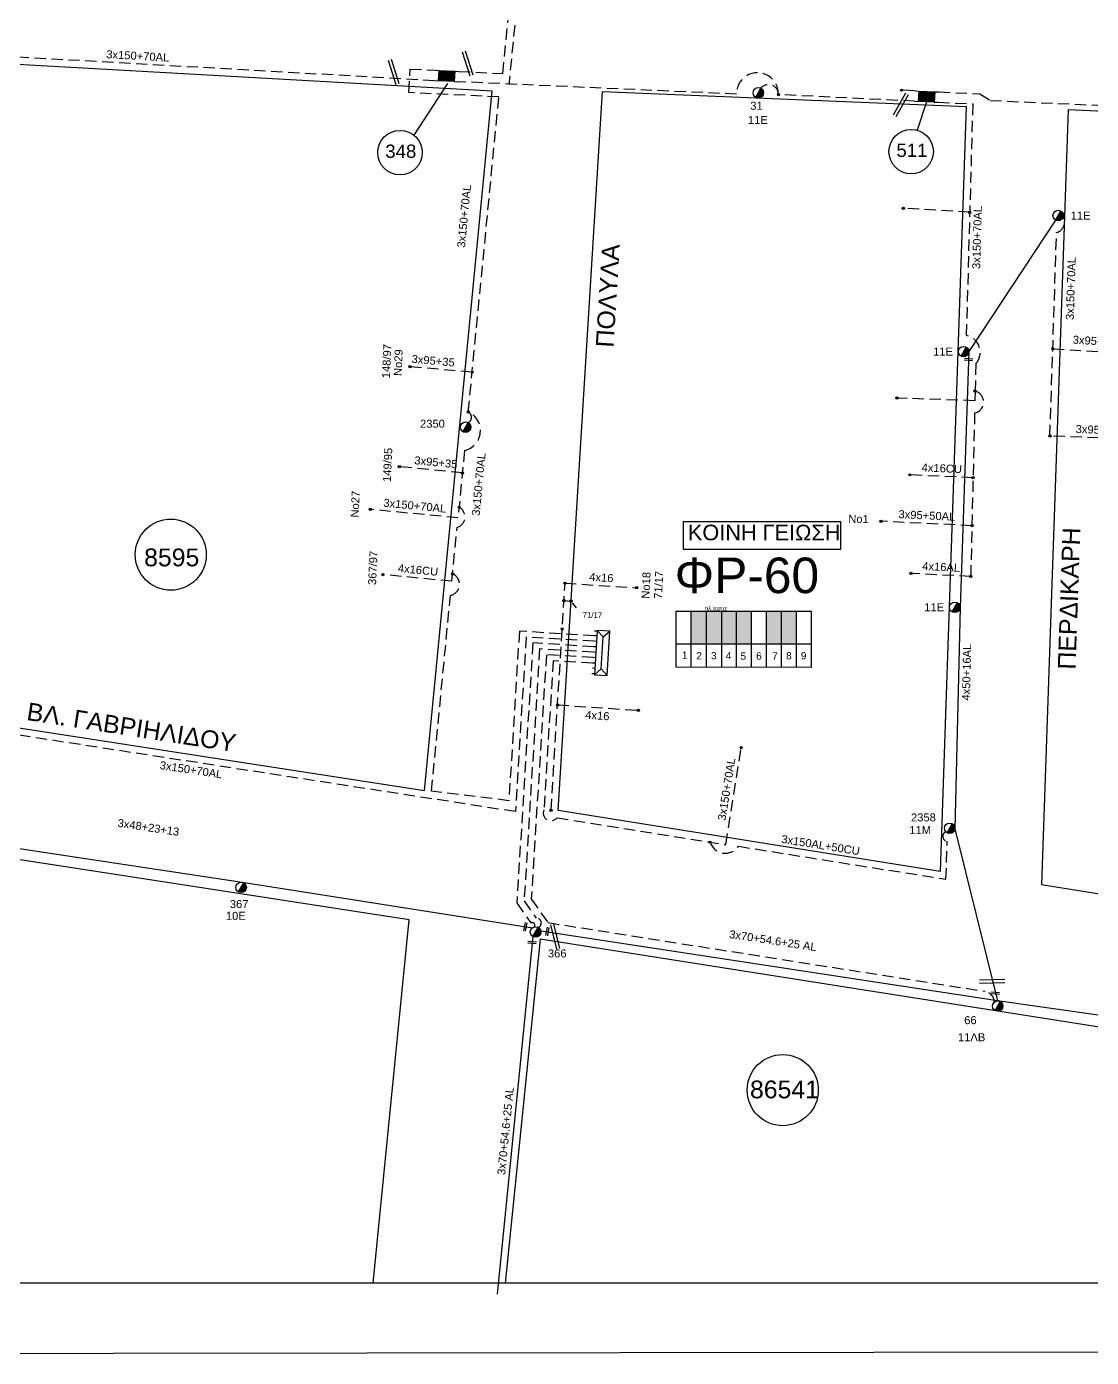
# Model space of a CAD drawing. Header units: millimetres. Extents: x 2910 to 3994, y 712 to 1224.
# Drawn here: x 3242.7 to 3362.5, y 712.8 to 862.5 of the extents above; entities that cross this region are included whole.
import ezdxf
from ezdxf.enums import TextEntityAlignment as Align

# ---------------------------------------------------------------- set-up
doc = ezdxf.new("R2010")
doc.units = ezdxf.units.MM
doc.linetypes.add('DASHED', pattern=[19.05, 12.7, -6.35])
for name, color, linetype in [('3x150+70AL', 7, 'Continuous'), ('3x150AL+50CU', 7, 'Continuous'), ('3x48+23+13_5', 7, 'Continuous'), ('3x70+54.6+25 AL', 7, 'Continuous'), ('3x95+35', 7, 'Continuous'), ('3x95+35CUXLPE', 7, 'Continuous'), ('3x95+50AL', 7, 'Continuous'), ('4x16', 7, 'Continuous'), ('4x16AL', 7, 'Continuous'), ('4x16CU', 7, 'Continuous'), ('4x50+16AL', 7, 'Continuous'), ('Link Box 4 Διευθύνσεων', 7, 'Continuous'), ('Pillar OTE', 7, 'Continuous'), ('text διευθύνσεων', 7, 'Continuous'), ('TEXT ΚΑΛΩΔΙΩΝ', 7, 'Continuous'), ('Άγνωστα', 7, 'Continuous'), ('Επιγραφές - Σχήματα', 7, 'Continuous'), ('Καλώδια ΧΤ   3x150AL+50CU', 7, 'Continuous'), ('Μηχανική τομή', 7, 'Continuous'), ('Στύλος ΦΜ', 7, 'Continuous'), ('Στύλος ΦΜ @ 1', 7, 'Continuous'), ('Συνδέσεις', 7, 'Continuous'), ('Τομή', 7, 'Continuous'), ('Υποσταθμός πόλεως', 7, 'Continuous'), ('Υπόβαθρο ΔΕΗ', 7, 'Continuous')]:
    doc.layers.add(name, color=color, linetype=linetype)
doc.styles.get("Standard").update_dxf_attribs({"font": 'arial.ttf'})
doc.linetypes.add('SYN_LINE', pattern='A,0.5,-0.0001,["/\\/\\/\\/",Standard,S=0.1,R=0,X=0,Y=-0.05],-0.25', length=0.7501)
doc.dimstyles.new('ISO-25', dxfattribs={"dimtxt": 2.5, "dimasz": 2.5, "dimexe": 1.25, "dimexo": 0.625, "dimtad": 1, "dimtxsty": 'Standard', "dimcen": 2.5, "dimadec": 0, "dimazin": 0, "dimtfac": 1, "dimtmove": 0, "dimatfit": 3, "dimfxl": 1, "dimarcsym": 0})

# ---------------------------------------------------------------- blocks, each defined once
blk = doc.blocks.new('ΥΠΟΣΤΑΘΜΟΣ ΠΟΛΕΩΣ 9 ΑΝΑΧΩΡΗΣΕΩΝ')
at = {"layer": 'Υποσταθμός πόλεως', "ltscale": 40}
for p, q in [((-9.63, -2.82), (-9.63, -4)), ((-7.12, -2.82), (-7.12, -4)), ((-4.84, -2.82), (-4.84, -4)), ((-2.36, -2.82), (-2.36, -4)), ((0.09, -2.82), (0.09, -4)), ((2.55, -2.82), (2.55, -4)), ((5.02, -2.82), (5.02, -4)), ((7.48, -2.82), (7.48, -4)), ((9.61, -2.82), (9.61, -4))]:
    blk.add_line(p, q, dxfattribs=at)
blk.add_lwpolyline([(-10.02, 2.82), (10.02, 2.82), (10.02, -2.82), (-10.02, -2.82)], close=True, dxfattribs=at)
for points in [[(-7.21, 0), (-10.02, 2.82)], [(-10.02, -2.82), (-7.21, 0)], [(-7.21, 0), (7.21, 0)], [(7.21, 0), (10.02, 2.82)], [(10.02, -2.82), (7.21, 0)]]:
    blk.add_lwpolyline(points, dxfattribs=at)
at = {"layer": 'Υποσταθμός πόλεως', "linetype": 'SYN_LINE', "ltscale": 40, "flags": 1}
for tag, p in [('ΜΕΤΑΣΧΗΜΑΤΙΣΜΟΣ', (10.79, 1.71)), ('ΙΣΧΥΣ', (10.77, -1.08)), ('ΑΡΙΘΜΟΣ', (10.89, -3.8))]:
    blk.add_attdef(tag, p, '', height=1.8, dxfattribs=at)
blk = doc.blocks.new('LINK BOX 4 ΑΝΑΧΩΡΗΣΕΩΝ')
at = {"layer": 'Link Box 4 Διευθύνσεων', "ltscale": 40}
blk.add_hatch(color=256, dxfattribs=at).paths.add_polyline_path([(-3.54, 0), (-3.54, -4.67), (3.54, -4.67), (3.54, 0)])
for p, q in [((-3.54, 0), (-5.33, 0)), ((5.33, 0), (3.54, 0)), ((-3.54, -4.67), (-5.33, -4.67)), ((5.33, -4.67), (3.54, -4.67))]:
    blk.add_line(p, q, dxfattribs=at)
blk.add_lwpolyline([(-3.54, -4.67), (-3.54, 0), (3.54, 0), (3.54, -4.67)], close=True, dxfattribs=at)
blk = doc.blocks.new('ΥΠΑΡΧΩΝ ΤΣΙΜΕΝΤΕΝΙΟΣ ΣΤΥΛΟΣ')
at = {"layer": 'Στύλος ΦΜ'}
blk.add_hatch(color=7, dxfattribs=at).paths.add_polyline_path([(-1.29, -2.28, 0.574793), (2.62, 0, 0.268822), (1.3, 2.27)])
at = {"layer": 'Στύλος ΦΜ', "color": 7}
blk.add_line((-1.29, -2.28), (1.3, 2.27), dxfattribs=at)
blk.add_circle((0, 0), 2.62, dxfattribs=at)
at = {"layer": 'Στύλος ΦΜ', "flags": 4}
for tag, p in [('ΤΥΠΟΣ', (-4.91, 3.03)), ('ΑΡΙΘΜΟΣ', (-4.68, 8.05))]:
    blk.add_attdef(tag, p, '', height=4, dxfattribs=at)
blk = doc.blocks.new('_ΣΥΝΔΕΣΗ')
at = {"layer": 'Συνδέσεις', "linetype": 'SYN_LINE', "ltscale": 40}
blk.add_hatch(color=256, dxfattribs=at).paths.add_polyline_path([(0.5, -0.01, 1), (-0.5, -0.01, 1)])
at = {"layer": 'Συνδέσεις'}
blk.add_circle((0, -0.01), 0.5, dxfattribs=at)
blk = doc.blocks.new('ΤΟΜΗ')
at = {"layer": 'Τομή', "ltscale": 40}
for p, q in [((-5.7, 0), (17.1, 0)), ((-5.7, -2.8), (17.1, -2.8))]:
    blk.add_line(p, q, dxfattribs=at)
blk = doc.blocks.new('ΜΗΧΑΝΙΚΗ ΤΟΜΗ')
at = {"layer": 'Μηχανική τομή', "ltscale": 40}
for p, q in [((-1.9, 0.8), (5.7, 0.8)), ((-1.9, -0.8), (5.7, -0.8))]:
    blk.add_line(p, q, dxfattribs=at)

msp = doc.modelspace()

# ---------------------------------------------------------------- hatches: boundary and pattern name
at = {"layer": 'Καλώδια ΧΤ   3x150AL+50CU', "lineweight": -3, "ltscale": 0.2}
h = msp.add_hatch(color=85, dxfattribs=at)
h.dxf.hatch_style = 1
h.paths.add_polyline_path([(3319.19, 796.71), (3317.47, 796.71), (3317.47, 793.03), (3319.19, 793.02)])
h = msp.add_hatch(color=2, dxfattribs=at)
h.dxf.hatch_style = 1
h.paths.add_polyline_path([(3319.19, 793.02), (3320.91, 793.02), (3320.91, 796.71), (3319.19, 796.71)])
h = msp.add_hatch(color=30, dxfattribs=at)
h.dxf.hatch_style = 1
h.paths.add_polyline_path([(3322.56, 796.71), (3320.91, 796.71), (3320.91, 793.02), (3322.56, 793.02)])
h = msp.add_hatch(color=173, dxfattribs=at)
h.dxf.hatch_style = 1
h.paths.add_polyline_path([(3322.56, 793.02), (3324.25, 793.02), (3324.25, 796.71), (3322.56, 796.71)])
h = msp.add_hatch(color=151, dxfattribs=at)
h.dxf.hatch_style = 1
h.paths.add_polyline_path([(3325.92, 793.02), (3327.62, 793.02), (3327.62, 796.71), (3325.92, 796.71)])
h = msp.add_hatch(color=6, dxfattribs=at)
h.dxf.hatch_style = 1
h.paths.add_polyline_path([(3327.59, 793.02), (3329.29, 793.02), (3329.29, 796.71), (3327.59, 796.71)])

# ---------------------------------------------------------------- linework, layer by layer
at = {"layer": '3x150+70AL', "color": 173, "linetype": 'DASHED', "lineweight": -3, "ltscale": 0.1}
msp.add_lwpolyline([(3291.32, 857.42), (3296.28, 857.19), (3298.04, 875.01), (3297.38, 894.38), (3298.09, 896.62), (3298, 902.22, 0.502277), (3297.6, 905.56, 1.280528)], format="xyb", dxfattribs=at)
at = {"layer": '3x150+70AL', "color": 62, "linetype": 'DASHED', "lineweight": -3, "ltscale": 0.1}
msp.add_lwpolyline([(3288.6, 856.38), (3218.92, 860.31), (3219.79, 874.52), (3213.41, 874.92), (3213.52, 877.54, -0.58106), (3213.56, 878.02, 0.58106)], format="xyb", dxfattribs=at)
at = {"layer": '3x150+70AL', "color": 5, "linetype": 'DASHED', "lineweight": -3, "ltscale": 0.1}
msp.add_lwpolyline([(3351.85, 873.45, -0.758258), (3350.91, 873.82), (3335.33, 874.44, -0.59233), (3331.37, 874.6), (3298.94, 875.9), (3296.96, 855.96)], format="xyb", dxfattribs=at)
at = {"layer": '3x150+70AL', "color": 151, "linetype": 'DASHED', "lineweight": -3, "ltscale": 0.1}
for points in [[(3292.38, 817.91, 0.611846), (3292.39, 819.11), (3295.84, 854.55), (3285.71, 855.04), (3285.84, 857.68), (3288.66, 857.55)], [(3292.39, 819.11, -0.723259), (3291.97, 814.78), (3291.24, 807.19)], [(3290.55, 800.06), (3291.13, 806.12, 0.674002), (3291.35, 808.4)]]:
    msp.add_lwpolyline(points, format="xyb", dxfattribs=at)
at = {"layer": '3x150+70AL', "color": 2, "linetype": 'DASHED', "lineweight": -3, "ltscale": 0.1}
for points in [[(3342.68, 855.24), (3341.16, 855.31)], [(3345.34, 855.11), (3349.96, 854.89), (3351.14, 854.15), (3374.57, 853.13)], [(3348.82, 841.57), (3341.36, 842.02)], [(3349.42, 821.47), (3349.38, 820.38), (3340.64, 820.67)], [(3321.36, 770.44), (3323.1, 781.35)]]:
    msp.add_lwpolyline(points, dxfattribs=at)
for points in [[(3345.28, 853.95), (3349.16, 853.76), (3348.43, 827.71, -0.58708), (3349.52, 824.56), (3349.42, 821.47)], [(3357.85, 816.41), (3358.59, 839.3, 0.491329), (3359.32, 840.98, -38.947897)], [(3349.42, 821.47, -0.794989), (3349.37, 819), (3348.93, 800.6)]]:
    msp.add_lwpolyline(points, format="xyb", dxfattribs=at)
at = {"layer": '3x150+70AL', "color": 151, "linetype": 'DASHED', "lineweight": -3, "ltscale": 0.1}
msp.add_lwpolyline([(3291.24, 807.19), (3281.36, 808.15)], dxfattribs=at)
at = {"layer": '3x150+70AL', "color": 6, "linetype": 'DASHED', "lineweight": -3, "ltscale": 0.1}
msp.add_lwpolyline([(3306.54, 793.32), (3298.9, 793.79), (3297.69, 774.15), (3222.44, 785.74, -0.895532), (3218.13, 786.73)], format="xyb", dxfattribs=at)
at = {"layer": '3x150AL+50CU', "color": 151, "linetype": 'DASHED', "lineweight": -3, "ltscale": 0.1}
for points in [[(3327.29, 854.81, 1.030534), (3322.58, 854.87), (3291.27, 856.26)], [(3342.62, 854.07), (3327.29, 854.81, 0.713568), (3325.32, 855.53, 3.494862)], [(3306.58, 793.93), (3298.14, 794.45), (3296.96, 775.38), (3288.25, 776.46), (3290.39, 798.48, 0.73511), (3290.63, 800.89)]]:
    msp.add_lwpolyline(points, format="xyb", dxfattribs=at)
at = {"layer": '3x150AL+50CU', "color": 6, "linetype": 'DASHED', "lineweight": -3, "ltscale": 0.1}
for points in [[(3301.7, 774.31), (3303.28, 799.84)], [(3302.96, 794.69), (3302.96, 794.69)]]:
    msp.add_lwpolyline(points, dxfattribs=at)
at = {"layer": '3x150AL+50CU', "color": 173, "linetype": 'DASHED', "lineweight": -3, "ltscale": 0.1}
msp.add_lwpolyline([(3306.5, 792.7), (3299.66, 793.13), (3297.85, 763.88), (3299.43, 761.63, -0.73457), (3299.86, 761.19)], format="xyb", dxfattribs=at)
at = {"layer": '3x150AL+50CU', "color": 30, "linetype": 'DASHED', "lineweight": -3, "ltscale": 0.1}
msp.add_lwpolyline([(3306.46, 792.09), (3300.42, 792.46), (3298.67, 764.11), (3300.04, 762.15, -0.875156), (3300.26, 761.12)], format="xyb", dxfattribs=at)
at = {"layer": '3x150AL+50CU', "color": 85, "linetype": 'DASHED', "lineweight": -3, "ltscale": 0.1}
msp.add_lwpolyline([(3306.43, 791.48), (3301.18, 791.8), (3299.48, 764.34), (3301.36, 761.66), (3350.54, 753.94, -0.36492), (3351.59, 752.72)], format="xyb", dxfattribs=at)
at = {"layer": '3x150AL+50CU', "color": 2, "linetype": 'DASHED', "lineweight": -3, "ltscale": 0.1}
for points in [[(3306.39, 790.86), (3301.94, 791.13), (3300.91, 774.36, 0.904393), (3302.38, 773.47), (3321.36, 770.44)], [(3319.6, 770.72, 0.622146), (3322.8, 770.25), (3346.15, 766.54), (3346.29, 770.81, -0.756798), (3346.12, 771.88, -0.807093)]]:
    msp.add_lwpolyline(points, format="xyb", dxfattribs=at)
at = {"layer": '3x48+23+13_5', "color": 173, "linetype": 'Continuous', "lineweight": -3, "ltscale": 0.1}
msp.add_lwpolyline([(3218.84, 772.73), (3240.11, 770.25), (3266.94, 766.21), (3299.61, 761.07)], dxfattribs=at)
at = {"layer": '3x70+54.6+25 AL', "color": 85, "linetype": 'SYN_LINE', "lineweight": -3, "ltscale": 10}
msp.add_lwpolyline([(3381.46, 747.91), (3365.37, 750.97), (3351.93, 752.87), (3300.54, 760.71)], dxfattribs=at)
at = {"layer": '3x70+54.6+25 AL', "color": 30, "linetype": 'SYN_LINE', "lineweight": -3, "ltscale": 10}
msp.add_lwpolyline([(3299.67, 760.09), (3295.65, 719.87)], dxfattribs=at)
at = {"layer": '3x95+35', "color": 151, "linetype": 'DASHED', "lineweight": -3, "ltscale": 0.1}
for points in [[(3292.83, 823.58), (3285.82, 824.21)], [(3291.73, 812.25), (3284.63, 812.97)]]:
    msp.add_lwpolyline(points, dxfattribs=at)
at = {"layer": '3x95+35CUXLPE', "color": 2, "linetype": 'DASHED', "lineweight": -3, "ltscale": 0.1}
msp.add_lwpolyline([(3358.17, 826.22), (3366.81, 825.67)], dxfattribs=at)
at = {"layer": '3x95+50AL', "color": 2, "linetype": 'DASHED', "lineweight": -3, "ltscale": 0.1}
for points in [[(3367.15, 816.06), (3357.85, 816.41)], [(3349.07, 806.32), (3338.84, 806.81)]]:
    msp.add_lwpolyline(points, dxfattribs=at)
at = {"layer": '4x16', "color": 6, "linetype": 'DASHED', "lineweight": -3, "ltscale": 0.1}
for points in [[(3303.28, 799.84), (3311.34, 799.34)], [(3303.16, 797.89), (3303.91, 797.84)], [(3302.44, 786.16), (3311.53, 785.55)]]:
    msp.add_lwpolyline(points, dxfattribs=at)
at = {"layer": '4x16AL', "color": 2, "linetype": 'DASHED', "lineweight": -3, "ltscale": 0.1}
msp.add_lwpolyline([(3348.93, 800.6), (3342.19, 800.95)], dxfattribs=at)
at = {"layer": '4x16CU', "color": 2, "linetype": 'DASHED', "lineweight": -3, "ltscale": 0.1}
msp.add_lwpolyline([(3349.19, 811.72), (3342.08, 812.03)], dxfattribs=at)
at = {"layer": '4x16CU', "color": 151, "linetype": 'DASHED', "lineweight": -3, "ltscale": 0.1}
msp.add_lwpolyline([(3290.55, 800.06), (3282.77, 800.82)], dxfattribs=at)
at = {"layer": '4x50+16AL', "color": 2, "linetype": 'Continuous', "lineweight": -3, "ltscale": 0.1}
msp.add_lwpolyline([(3358.49, 840.7), (3348.72, 825.91), (3347.73, 797.1), (3347.14, 772.22), (3351.93, 752.87)], dxfattribs=at)
at = {"layer": 'Pillar OTE', "lineweight": -3, "ltscale": 40}
for points in [[(3315.8, 790.39), (3315.8, 796.71), (3330.97, 796.7), (3330.97, 790.37), (3315.8, 790.39)], [(3317.47, 790.38), (3317.47, 796.71)], [(3319.19, 790.38), (3319.19, 796.71)], [(3320.91, 790.38), (3320.91, 796.71)], [(3322.56, 790.38), (3322.56, 796.71)], [(3324.25, 790.38), (3324.25, 796.71)], [(3325.95, 790.38), (3325.95, 796.71)], [(3327.62, 790.37), (3327.62, 796.71)], [(3329.31, 790.37), (3329.31, 796.71)], [(3315.8, 793.03), (3330.97, 793.01)]]:
    msp.add_lwpolyline(points, dxfattribs=at)
at = {"layer": 'Άγνωστα', "linetype": 'Continuous', "lineweight": -3, "ltscale": 0.1}
msp.add_lwpolyline([(3993.79, 714.16), (2910.27, 712.76), (2910.26, 1222.54), (3993.11, 1223.94)], close=True, dxfattribs=at)
at = {"layer": 'Επιγραφές - Σχήματα', "color": 173, "lineweight": -3}
msp.add_lwpolyline([(3316.56, 803.68), (3334.31, 803.68), (3334.31, 806.77), (3316.56, 806.77)], close=True, dxfattribs=at)
at = {"layer": 'Υπόβαθρο ΔΕΗ', "lineweight": -3}
msp.add_lwpolyline([(2916.4, 1211.92), (2916.4, 1213.94), (3915.14, 1213.94), (3915.14, 721.1), (2916.4, 721.1)], close=True, dxfattribs=at)
at = {"layer": 'Υπόβαθρο ΔΕΗ', "linetype": 'Continuous', "lineweight": -3}
for points in [[(3287.46, 776.54), (3295.09, 855.19), (3230.95, 858.8), (3220.92, 786.8)], [(3307.5, 855.15), (3348.43, 853.48), (3345.49, 767.4), (3302.5, 774.26)]]:
    msp.add_lwpolyline(points, close=True, dxfattribs=at)
at = {"layer": 'Υπόβαθρο ΔΕΗ', "lineweight": -3}
for points in [[(3290.04, 856.08), (3286.26, 850.26)], [(3343.95, 854.01), (3342.91, 850.81)]]:
    msp.add_lwpolyline(points, dxfattribs=at)
at = {"layer": 'Υπόβαθρο ΔΕΗ', "linetype": 'Continuous', "lineweight": -3}
for points in [[(3356.89, 765.95), (3381.15, 762.04), (3380.15, 852.16), (3359.89, 853.11), (3356.89, 765.95)], [(3281.7, 721.1), (3285.74, 761.98), (3218.8, 772.29), (3211.72, 721.1)], [(3381.23, 721.1), (3381.05, 747.14), (3300.47, 759.8), (3296.54, 721.1)]]:
    msp.add_lwpolyline(points, dxfattribs=at)
at = {"layer": 'Υπόβαθρο ΔΕΗ', "lineweight": -3}
for centre in [(3284.71, 848.29), (3342.23, 848.4)]:
    msp.add_circle(centre, 2.5, dxfattribs=at)
at = {"layer": 'Υπόβαθρο ΔΕΗ', "lineweight": -3, "ltscale": 0.1}
for centre in [(3258.91, 803.06), (3327.78, 742.82)]:
    msp.add_circle(centre, 4, dxfattribs=at)

# ---------------------------------------------------------------- block references
at = {"layer": 'Link Box 4 Διευθύνσεων', "lineweight": -3, "xscale": 0.2499999999999995, "yscale": 0.2499999999999995, "zscale": 0.2499999999999995, "rotation": 177.2631578960701}
for p in [(3289.93, 856.32), (3343.95, 854.01)]:
    msp.add_blockref('LINK BOX 4 ΑΝΑΧΩΡΗΣΕΩΝ', p, dxfattribs=at)
at = {"layer": 'Μηχανική τομή', "lineweight": -3, "xscale": 0.1249999999999998, "yscale": 0.1249999999999998, "zscale": 0.2499999999999677}
for p, rotation in [((3348.92, 824.98), 175.3978871224139), ((3298.83, 761.42), 259.1625011465165), ((3301.33, 760.9), 259.1625011465165), ((3299.81, 759.4), 175.3978871224139), ((3351.93, 753.7), 175.3978871224139)]:
    msp.add_blockref('ΜΗΧΑΝΙΚΗ ΤΟΜΗ', p, dxfattribs=dict(at, rotation=rotation))
at = {"layer": 'Στύλος ΦΜ @ 1', "lineweight": -3, "ltscale": 40}
ref = msp.add_blockref('ΥΠΑΡΧΩΝ ΤΣΙΜΕΝΤΕΝΙΟΣ ΣΤΥΛΟΣ', (3325.03, 855.02), dxfattribs=dict(at, xscale=0.225, yscale=0.225, zscale=0.225))
ref.add_attrib('ΤΥΠΟΣ', '11Ε', dxfattribs={"layer": 'Στύλος ΦΜ', "height": 0.9, "flags": 4}).set_placement((3323.86, 851.24), align=Align.BOTTOM_LEFT)
ref.add_attrib('ΑΡΙΘΜΟΣ', '31', (3324.12, 853.11), dxfattribs={"layer": 'Στύλος ΦΜ', "height": 0.9, "flags": 4})
ref = msp.add_blockref('ΥΠΑΡΧΩΝ ΤΣΙΜΕΝΤΕΝΙΟΣ ΣΤΥΛΟΣ', (3358.78, 841.21), dxfattribs=dict(at, xscale=0.225, yscale=0.225, zscale=0.225))
ref.add_attrib('ΤΥΠΟΣ', '11Ε', dxfattribs={"layer": 'Στύλος ΦΜ', "height": 0.9, "flags": 4}).set_placement((3360.18, 840.49), align=Align.BOTTOM_LEFT)
ref = msp.add_blockref('ΥΠΑΡΧΩΝ ΤΣΙΜΕΝΤΕΝΙΟΣ ΣΤΥΛΟΣ', (3348.13, 825.9), dxfattribs=dict(at, xscale=0.225, yscale=0.225, zscale=0.225))
ref.add_attrib('ΤΥΠΟΣ', '11Ε', dxfattribs={"layer": 'Στύλος ΦΜ', "height": 0.9, "flags": 4}).set_placement((3344.7, 825.19), align=Align.BOTTOM_LEFT)
ref = msp.add_blockref('ΥΠΑΡΧΩΝ ΤΣΙΜΕΝΤΕΝΙΟΣ ΣΤΥΛΟΣ', (3292.08, 817.4), dxfattribs=dict(at, xscale=0.225, yscale=0.225, zscale=0.225))
ref.add_attrib('ΑΡΙΘΜΟΣ', '2350', (3286.96, 817.34), dxfattribs={"layer": 'Στύλος ΦΜ', "height": 0.9, "flags": 4})
ref = msp.add_blockref('ΥΠΑΡΧΩΝ ΤΣΙΜΕΝΤΕΝΙΟΣ ΣΤΥΛΟΣ', (3347.14, 797.13), dxfattribs=dict(at, xscale=0.225, yscale=0.225, zscale=0.225))
ref.add_attrib('ΤΥΠΟΣ', '11Ε', dxfattribs={"layer": 'Στύλος ΦΜ', "height": 0.9, "flags": 4}).set_placement((3343.7, 796.42), align=Align.BOTTOM_LEFT)
ref = msp.add_blockref('ΥΠΑΡΧΩΝ ΤΣΙΜΕΝΤΕΝΙΟΣ ΣΤΥΛΟΣ', (3346.56, 772.28), dxfattribs=dict(at, xscale=0.225, yscale=0.225, zscale=0.225))
ref.add_attrib('ΤΥΠΟΣ', '11Μ', dxfattribs={"layer": 'Στύλος ΦΜ', "height": 0.9, "flags": 4}).set_placement((3342.02, 771.36), align=Align.BOTTOM_LEFT)
ref.add_attrib('ΑΡΙΘΜΟΣ', '2358', (3342.21, 773.05), dxfattribs={"layer": 'Στύλος ΦΜ', "height": 0.9, "flags": 4})
ref = msp.add_blockref('ΥΠΑΡΧΩΝ ΤΣΙΜΕΝΤΕΝΙΟΣ ΣΤΥΛΟΣ', (3266.83, 765.63), dxfattribs=dict(at, xscale=0.225, yscale=0.225, zscale=0.225))
ref.add_attrib('ΤΥΠΟΣ', '10Ε', dxfattribs={"layer": 'Στύλος ΦΜ', "height": 0.9, "flags": 4}).set_placement((3265.11, 761.71), align=Align.BOTTOM_LEFT)
ref.add_attrib('ΑΡΙΘΜΟΣ', '367', (3265.56, 763.3), dxfattribs={"layer": 'Στύλος ΦΜ', "height": 0.9, "flags": 4})
ref = msp.add_blockref('ΥΠΑΡΧΩΝ ΤΣΙΜΕΝΤΕΝΙΟΣ ΣΤΥΛΟΣ', (3299.96, 760.61), dxfattribs=dict(at, xscale=0.225, yscale=0.225, zscale=0.225))
ref.add_attrib('ΑΡΙΘΜΟΣ', '366', (3301.35, 757.75), dxfattribs={"layer": 'Στύλος ΦΜ', "height": 0.9, "flags": 4})
ref = msp.add_blockref('ΥΠΑΡΧΩΝ ΤΣΙΜΕΝΤΕΝΙΟΣ ΣΤΥΛΟΣ', (3351.97, 752.28), dxfattribs=dict(at, xscale=0.225, yscale=0.225, zscale=0.225))
ref.add_attrib('ΤΥΠΟΣ', '11ΛΒ', dxfattribs={"layer": 'Στύλος ΦΜ', "height": 0.9, "flags": 4}).set_placement((3347.5, 748.05), align=Align.BOTTOM_LEFT)
ref.add_attrib('ΑΡΙΘΜΟΣ', '66', (3348.2, 750.24), dxfattribs={"layer": 'Στύλος ΦΜ', "height": 0.9, "flags": 4})
at = {"layer": 'Συνδέσεις', "lineweight": -3, "xscale": 0.25, "yscale": 0.25, "zscale": 0.25}
for p in [(3327.3, 854.81), (3341.16, 855.31), (3341.36, 842.02), (3348.82, 841.57), (3358.17, 826.23), (3285.82, 824.21), (3292.83, 823.59), (3340.64, 820.68), (3349.42, 821.47), (3292.4, 819.11), (3357.85, 816.42), (3284.63, 812.97), (3291.73, 812.25), (3342.08, 812.04), (3349.2, 811.72), (3291.36, 808.4), (3281.36, 808.16), (3338.84, 806.82), (3349.07, 806.33), (3282.77, 800.82), (3290.63, 800.89), (3342.2, 800.95), (3303.28, 799.85), (3311.34, 799.35), (3348.93, 800.61), (3303.16, 797.89), (3303.96, 797.84), (3302.96, 794.69), (3302.44, 786.16), (3311.53, 785.55), (3323.1, 781.36), (3301.7, 774.31), (3319.6, 770.72)]:
    msp.add_blockref('_ΣΥΝΔΕΣΗ', p, dxfattribs=at)
at = {"layer": 'Τομή', "lineweight": -3, "zscale": 0.2499999999999997}
for p, xscale, yscale, rotation in [((3292.39, 857.56), 0.1249999999999999, 0.1249999999999999, 107.4125883701216), ((3284.07, 856.61), 0.1249999999999999, 0.1249999999999999, 107.4125883701216), ((3340.59, 853.14), 0.1249999999999999, 0.1249999999999999, 60.57340803370997), ((3302.16, 760.82), 0.125, 0.125, 283.4958398072372), ((3352.07, 754.88), 0.125, 0.125, 181.4873243310366)]:
    msp.add_blockref('ΤΟΜΗ', p, dxfattribs=dict(at, xscale=xscale, yscale=yscale, rotation=rotation))
at = {"layer": 'Υποσταθμός πόλεως', "lineweight": -3, "xscale": -0.2499999999999994, "yscale": 0.2499999999999995, "zscale": 0.2499999999999996, "rotation": 266.4628506450774}
msp.add_blockref('ΥΠΟΣΤΑΘΜΟΣ ΠΟΛΕΩΣ 9 ΑΝΑΧΩΡΗΣΕΩΝ', (3307.46, 792), dxfattribs=at)

# ---------------------------------------------------------------- texts
at = {"lineweight": -3, "ltscale": 30, "char_height": 0.817, "width": 5.6286, "attachment_point": 1}
for s, insert in [('1', (3316.43, 792.17)), ('2', (3318.05, 792.1)), ('3', (3319.71, 792.1)), ('4', (3321.36, 792.1)), ('5', (3323.02, 792.06)), ('6', (3324.78, 792.07)), ('7', (3326.59, 792.07)), ('8', (3328.15, 792.09)), ('9', (3329.81, 792.1))]:
    msp.add_mtext(s, dxfattribs=dict(at, insert=insert))
at = {"layer": 'text διευθύνσεων', "color": 7, "linetype": 'Continuous', "lineweight": -3, "ltscale": 0.1}
for s, rotation, p in [('ΠΟΛΥΛΑ', 86.4629, (3308.09, 832.19)), ('ΠΕΡΔΙΚΑΡΗ', 88.0284, (3360, 798.13)), ('ΒΛ. ΓΑΒΡΙΗΛΙΔΟΥ', 351.2319, (3254.49, 783.65))]:
    msp.add_text(s, height=2, rotation=rotation, dxfattribs=at).set_placement(p, align=Align.MIDDLE_CENTER)
at = {"layer": 'TEXT ΚΑΛΩΔΙΩΝ', "color": 7, "linetype": 'Continuous', "lineweight": -3, "ltscale": 0.1}
for s, height, rotation, p in [('3x150+70AL', 0.9, 356.779, (3255.2, 859.17)), ('3x150+70AL', 0.9, 84.4554, (3291.91, 841.14)), ('3x150+70AL', 0.9, 88.4016, (3349.64, 838.74)), ('3x150+70AL', 0.9, 88.1448, (3360.19, 833)), ('148/97', 0.9, 87.3325, (3283.21, 824.83)), ('3x95+35', 0.9, 356.3266, (3362.84, 827.1)), ('No29', 0.9, 87.3325, (3284.5, 824.66)), ('3x95+35', 0.9, 354.9141, (3288.44, 824.88)), ('3x95+50AL', 0.9, 357.8182, (3363.94, 817.08)), ('149/95', 0.9, 87.3325, (3283.31, 813.16)), ('3x150+70AL', 0.9, 84.4554, (3293.56, 810.97)), ('3x95+35', 0.9, 354.227, (3288.75, 813.45)), ('4x16CU', 0.9, 357.4485, (3345.68, 812.78)), ('No27', 0.9, 87.3325, (3279.66, 808.74)), ('3x150+70AL', 0.9, 354.4071, (3286.38, 808.57)), ('No1', 0.9, 358.9399, (3336.31, 807.08)), ('3x95+50AL', 0.9, 357.2522, (3344, 807.47)), ('367/97', 0.9, 87.3325, (3281.65, 801.57)), ('4x16CU', 0.9, 354.4554, (3286.74, 801.34)), ('4x16', 0.9, 356.4629, (3307.37, 800.49)), ('No18', 0.9, 87.3325, (3312.39, 799.61)), ('71/17', 0.9, 87.3325, (3313.81, 799.66)), ('4x16AL', 0.9, 357.0546, (3345.61, 801.68)), ('71/17', 0.628, 359, (3306.36, 796.27)), ('4x50+16AL', 0.9, 88.6558, (3348.46, 789.84)), ('4x16', 0.9, 356.18, (3306.92, 784.96)), ('3x150+70AL', 0.9, 80.9287, (3321.45, 776.67)), ('3x150+70AL', 0.9, 351.2436, (3261.2, 778.86)), ('3x48+23+13', 0.9, 351.4318, (3256.4, 772.38)), ('3x150AL+50CU', 0.9, 350.9634, (3332.04, 770.39)), ('3x70+54.6+25 AL', 0.9, 351.3162, (3326.68, 759.64)), ('3x70+54.6+25 AL', 0.9, 84.2927, (3296.58, 738.23))]:
    msp.add_text(s, height=height, rotation=rotation, dxfattribs=at).set_placement(p, align=Align.MIDDLE_CENTER)
at = {"layer": 'Άγνωστα', "color": 7, "lineweight": -3, "char_height": 1.5, "width": 4.551914400963142e-14, "attachment_point": 1}
for s, insert in [('348', (3283.05, 849.19)), ('511', (3340.57, 849.3))]:
    msp.add_mtext(s, dxfattribs=dict(at, insert=insert))
at = {"layer": 'Άγνωστα', "color": 7}
note = msp.add_mtext_dynamic_manual_height_columns('{\\H0.27778x;ηλ\\fArial|b0|i0|c238|p34;.\\fArial|b0|i0|c161|p34;ταπα}\\P', width=1.8, gutter_width=12.5, heights=[0.0453, 0], dxfattribs=dict(at, insert=(3304.68, 797.56), char_height=1.8, attachment_point=1, rotation=358.8938))
for column, words in zip(note.columns.linked_columns, ['\\P']):
    column.text = words
at = {"layer": 'Επιγραφές - Σχήματα', "color": 173, "lineweight": -3, "insert": (3317.1, 806.43), "char_height": 1.75, "width": 17.5655, "attachment_point": 1}
msp.add_mtext('KOINH ΓΕΙΩΣΗ', dxfattribs=at)
at = {"layer": 'Υπόβαθρο ΔΕΗ', "lineweight": -3, "width": 84.6573, "attachment_point": 1}
for s, insert, char_height in [('8595', (3255.91, 803.75), 2), ('ΦΡ-60', (3315.61, 802.73), 4), ('86541', (3324.09, 743.9), 2)]:
    msp.add_mtext(s, dxfattribs=dict(at, insert=insert, char_height=char_height))

# ---------------------------------------------------------------- leaders
at = {"layer": 'Επιγραφές - Σχήματα', "ltscale": 40}
msp.add_leader([(3304.08, 797.65), (3304.55, 797.09)], dimstyle='ISO-25', override={"dimasz": 0.2, "dimtad": 0}, dxfattribs=at)

doc.saveas('drawing.dxf')
